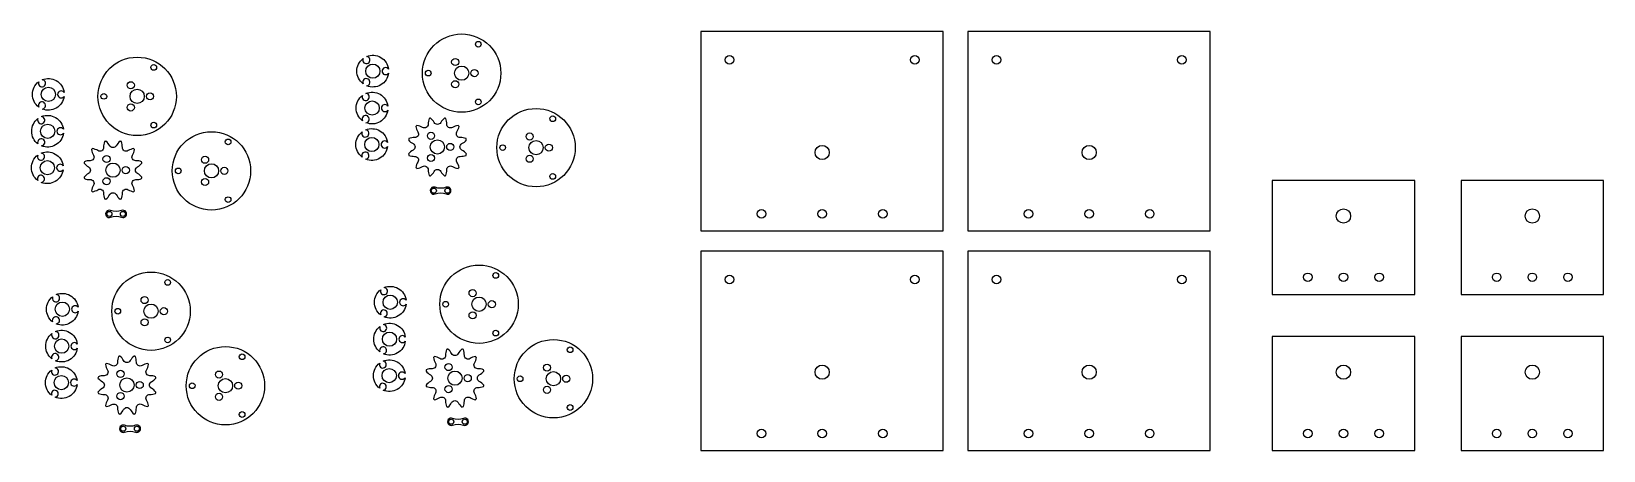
# Model space of a CAD drawing. Header units: inches. Extents: x 388 to 1490, y 181 to 475.
import ezdxf

# ---------------------------------------------------------------- set-up
doc = ezdxf.new("R2010")
doc.units = ezdxf.units.IN
doc.header["$MEASUREMENT"] = 0

msp = doc.modelspace()

# ---------------------------------------------------------------- linework, layer by layer
for points in [[(1027.2, 335.5), (1027.2, 475.5), (857.2, 475.5), (857.2, 335.5)], [(1214.5, 335.5), (1214.5, 475.5), (1044.5, 475.5), (1044.5, 335.5)], [(1357.9, 290.9), (1357.9, 370.9), (1257.9, 370.9), (1257.9, 290.9)], [(1490.4, 290.9), (1490.4, 370.9), (1390.4, 370.9), (1390.4, 290.9)], [(1027.2, 181.3), (1027.2, 321.3), (857.2, 321.3), (857.2, 181.3)], [(1214.5, 181.3), (1214.5, 321.3), (1044.5, 321.3), (1044.5, 181.3)], [(1357.9, 181.3), (1357.9, 261.3), (1257.9, 261.3), (1257.9, 181.3)], [(1490.4, 181.3), (1490.4, 261.3), (1390.4, 261.3), (1390.4, 181.3)]]:
    msp.add_lwpolyline(points, close=True)
for points in [[(638, 449, 3.21759), (638, 446.2, -0.4953), (622.7, 437.3, 3.21759), (620.2, 438.7, -0.4953), (620.2, 456.5, 3.21759), (622.7, 457.9, -0.4953)], [(410.4, 432.7, 3.21759), (410.4, 429.9, -0.4953), (395.1, 421, 3.21759), (392.6, 422.4, -0.4953), (392.6, 440.2, 3.21759), (395.1, 441.6, -0.4953)], [(637.5, 423.1, 3.21759), (637.5, 420.3, -0.4953), (622.2, 411.4, 3.21759), (619.7, 412.8, -0.4953), (619.7, 430.6, 3.21759), (622.2, 432, -0.4953)], [(409.9, 406.8, 3.21759), (409.9, 404, -0.4953), (394.6, 395.1, 3.21759), (392.1, 396.5, -0.4953), (392.1, 414.3, 3.21759), (394.6, 415.7, -0.4953)], [(657.2, 408.8, 0.095863), (658.6, 405, -0.273804), (658.7, 402.3, -0.273804), (656.3, 401, 0.095863), (652.3, 400.3, 0.01177), (652, 399.3, 0.095863), (655.2, 396.7, -0.273804), (656.6, 394.4, -0.273804), (655.2, 392.1, 0.095863), (652, 389.5, 0.01177), (652.3, 388.5, 0.095863), (656.3, 387.8, -0.273804), (658.7, 386.5, -0.273804), (658.6, 383.8, 0.095863), (657.2, 380, 0.01177), (657.9, 379.3, 0.095863), (661.8, 380.7, -0.273804), (664.5, 380.7, -0.273804), (665.8, 378.4, 0.095863), (666.5, 374.3, 0.01177), (667.4, 374.1, 0.095863), (670, 377.2, -0.273804), (672.3, 378.6, -0.273804), (674.6, 377.2, 0.095863), (677.3, 374.1, 0.01177), (678.2, 374.3, 0.095863), (678.9, 378.4, -0.273804), (680.2, 380.7, -0.273804), (682.9, 380.7, 0.095863), (686.8, 379.3, 0.01177), (687.5, 380, 0.095863), (686, 383.8, -0.273804), (686, 386.5, -0.273804), (688.3, 387.8, 0.095863), (692.4, 388.5, 0.01177), (692.7, 389.5, 0.095863), (689.5, 392.1, -0.273804), (688.1, 394.4, -0.273804), (689.5, 396.7, 0.095863), (692.7, 399.3, 0.01177), (692.4, 400.3, 0.095863), (688.3, 401, -0.273804), (686, 402.3, -0.273804), (686, 405, 0.095863), (687.5, 408.8, 0.01177), (686.8, 409.5, 0.095863), (682.9, 408.1, -0.273804), (680.2, 408.1, -0.273804), (678.9, 410.4, 0.095863), (678.2, 414.4, 0.01177), (677.3, 414.7, 0.095863), (674.6, 411.5, -0.273804), (672.3, 410.2, -0.273804), (670, 411.5, 0.095863), (667.4, 414.7, 0.01177), (666.5, 414.4, 0.095863), (665.8, 410.4, -0.273804), (664.5, 408.1, -0.273804), (661.8, 408.1, 0.095863), (657.9, 409.5, 0.01177)], [(429.6, 392.5, 0.095863), (431, 388.6, -0.273804), (431.1, 386, -0.273804), (428.7, 384.7, 0.095863), (424.7, 384, 0.01177), (424.4, 383, 0.095863), (427.6, 380.4, -0.273804), (428.9, 378.1, -0.273804), (427.6, 375.8, 0.095863), (424.4, 373.1, 0.01177), (424.7, 372.2, 0.095863), (428.7, 371.5, -0.273804), (431.1, 370.2, -0.273804), (431, 367.5, 0.095863), (429.6, 363.6, 0.01177), (430.3, 363, 0.095863), (434.2, 364.4, -0.273804), (436.8, 364.4, -0.273804), (438.1, 362.1, 0.095863), (438.8, 358, 0.01177), (439.8, 357.8, 0.095863), (442.4, 360.9, -0.273804), (444.7, 362.3, -0.273804), (447, 360.9, 0.095863), (449.7, 357.8, 0.01177), (450.6, 358, 0.095863), (451.3, 362.1, -0.273804), (452.6, 364.4, -0.273804), (455.3, 364.4, 0.095863), (459.2, 363, 0.01177), (459.9, 363.6, 0.095863), (458.4, 367.5, -0.273804), (458.4, 370.2, -0.273804), (460.7, 371.5, 0.095863), (464.8, 372.2, 0.01177), (465, 373.1, 0.095863), (461.9, 375.8, -0.273804), (460.5, 378.1, -0.273804), (461.9, 380.4, 0.095863), (465, 383, 0.01177), (464.8, 384, 0.095863), (460.7, 384.7, -0.273804), (458.4, 386, -0.273804), (458.4, 388.6, 0.095863), (459.9, 392.5, 0.01177), (459.2, 393.2, 0.095863), (455.3, 391.8, -0.273804), (452.6, 391.7, -0.273804), (451.3, 394.1, 0.095863), (450.6, 398.1, 0.01177), (449.7, 398.4, 0.095863), (447, 395.2, -0.273804), (444.7, 393.9, -0.273804), (442.4, 395.2, 0.095863), (439.8, 398.4, 0.01177), (438.8, 398.1, 0.095863), (438.1, 394.1, -0.273804), (436.8, 391.7, -0.273804), (434.2, 391.8, 0.095863), (430.3, 393.2, 0.01177)], [(619.5, 405, 3.21759), (622, 406.4, -0.4953), (637.3, 397.5, 3.21759), (637.3, 394.7, -0.4953), (622, 385.8, 3.21759), (619.5, 387.2, -0.4953)], [(391.9, 388.7, 3.21759), (394.4, 390.1, -0.4953), (409.7, 381.2, 3.21759), (409.7, 378.4, -0.4953), (394.4, 369.5, 3.21759), (391.9, 370.9, -0.4953)], [(670.7, 361.4, -0.181335), (678.4, 361.4, 1.443), (678.4, 366.1, -0.181335), (670.7, 366.1, 1.443)], [(443, 345, -0.181335), (450.8, 345, 1.443), (450.8, 349.8, -0.181335), (443, 349.8, 1.443)], [(420.2, 281.9, 3.21759), (420.2, 279.1, -0.4953), (404.9, 270.2, 3.21759), (402.4, 271.6, -0.4953), (402.4, 289.3, 3.21759), (404.9, 290.8, -0.4953)], [(650.3, 286.8, 3.21759), (650.3, 284, -0.4953), (634.9, 275.1, 3.21759), (632.5, 276.5, -0.4953), (632.5, 294.2, 3.21759), (634.9, 295.7, -0.4953)], [(419.7, 256, 3.21759), (419.7, 253.2, -0.4953), (404.4, 244.3, 3.21759), (401.9, 245.7, -0.4953), (401.9, 263.4, 3.21759), (404.4, 264.9, -0.4953)], [(649.8, 260.9, 3.21759), (649.8, 258.1, -0.4953), (634.4, 249.2, 3.21759), (632, 250.6, -0.4953), (632, 268.3, 3.21759), (634.4, 269.8, -0.4953)], [(439.4, 241.7, 0.095863), (440.8, 237.8, -0.273804), (440.9, 235.1, -0.273804), (438.5, 233.8, 0.095863), (434.5, 233.1, 0.01177), (434.2, 232.2, 0.095863), (437.4, 229.6, -0.273804), (438.7, 227.3, -0.273804), (437.4, 225, 0.095863), (434.2, 222.3, 0.01177), (434.5, 221.4, 0.095863), (438.5, 220.7, -0.273804), (440.9, 219.4, -0.273804), (440.8, 216.7, 0.095863), (439.4, 212.8, 0.01177), (440.1, 212.1, 0.095863), (444, 213.6, -0.273804), (446.6, 213.6, -0.273804), (447.9, 211.3, 0.095863), (448.6, 207.2, 0.01177), (449.6, 206.9, 0.095863), (452.2, 210.1, -0.273804), (454.5, 211.5, -0.273804), (456.8, 210.1, 0.095863), (459.5, 206.9, 0.01177), (460.4, 207.2, 0.095863), (461.1, 211.3, -0.273804), (462.4, 213.6, -0.273804), (465.1, 213.6, 0.095863), (469, 212.1, 0.01177), (469.6, 212.8, 0.095863), (468.2, 216.7, -0.273804), (468.2, 219.4, -0.273804), (470.5, 220.7, 0.095863), (474.6, 221.4, 0.01177), (474.8, 222.3, 0.095863), (471.7, 225, -0.273804), (470.3, 227.3, -0.273804), (471.7, 229.6, 0.095863), (474.8, 232.2, 0.01177), (474.6, 233.1, 0.095863), (470.5, 233.8, -0.273804), (468.2, 235.1, -0.273804), (468.2, 237.8, 0.095863), (469.6, 241.7, 0.01177), (469, 242.4, 0.095863), (465.1, 241, -0.273804), (462.4, 240.9, -0.273804), (461.1, 243.3, 0.095863), (460.4, 247.3, 0.01177), (459.5, 247.6, 0.095863), (456.8, 244.4, -0.273804), (454.5, 243, -0.273804), (452.2, 244.4, 0.095863), (449.6, 247.6, 0.01177), (448.6, 247.3, 0.095863), (447.9, 243.3, -0.273804), (446.6, 240.9, -0.273804), (444, 241, 0.095863), (440.1, 242.4, 0.01177)], [(631.8, 242.7, 3.21759), (634.2, 244.1, -0.4953), (649.6, 235.3, 3.21759), (649.6, 232.4, -0.4953), (634.2, 223.6, 3.21759), (631.8, 225, -0.4953)], [(669.5, 246.6, 0.095863), (670.9, 242.7, -0.273804), (670.9, 240, -0.273804), (668.6, 238.7, 0.095863), (664.5, 238, 0.01177), (664.3, 237.1, 0.095863), (667.4, 234.4, -0.273804), (668.8, 232.1, -0.273804), (667.4, 229.8, 0.095863), (664.3, 227.2, 0.01177), (664.5, 226.3, 0.095863), (668.6, 225.6, -0.273804), (670.9, 224.3, -0.273804), (670.9, 221.6, 0.095863), (669.5, 217.7, 0.01177), (670.2, 217, 0.095863), (674, 218.5, -0.273804), (676.7, 218.5, -0.273804), (678, 216.1, 0.095863), (678.7, 212.1, 0.01177), (679.7, 211.8, 0.095863), (682.3, 215, -0.273804), (684.6, 216.4, -0.273804), (686.9, 215, 0.095863), (689.5, 211.8, 0.01177), (690.5, 212.1, 0.095863), (691.2, 216.1, -0.273804), (692.5, 218.5, -0.273804), (695.2, 218.5, 0.095863), (699, 217, 0.01177), (699.7, 217.7, 0.095863), (698.3, 221.6, -0.273804), (698.3, 224.3, -0.273804), (700.6, 225.6, 0.095863), (704.6, 226.3, 0.01177), (704.9, 227.2, 0.095863), (701.7, 229.8, -0.273804), (700.4, 232.1, -0.273804), (701.7, 234.4, 0.095863), (704.9, 237.1, 0.01177), (704.6, 238, 0.095863), (700.6, 238.7, -0.273804), (698.3, 240, -0.273804), (698.3, 242.7, 0.095863), (699.7, 246.6, 0.01177), (699, 247.3, 0.095863), (695.2, 245.8, -0.273804), (692.5, 245.8, -0.273804), (691.2, 248.1, 0.095863), (690.5, 252.2, 0.01177), (689.5, 252.5, 0.095863), (686.9, 249.3, -0.273804), (684.6, 247.9, -0.273804), (682.3, 249.3, 0.095863), (679.7, 252.5, 0.01177), (678.7, 252.2, 0.095863), (678, 248.1, -0.273804), (676.7, 245.8, -0.273804), (674, 245.8, 0.095863), (670.2, 247.3, 0.01177)], [(401.7, 237.8, 3.21759), (404.1, 239.3, -0.4953), (419.5, 230.4, 3.21759), (419.5, 227.6, -0.4953), (404.1, 218.7, 3.21759), (401.7, 220.1, -0.4953)], [(452.8, 194.2, -0.181335), (460.6, 194.2, 1.443), (460.6, 199, -0.181335), (452.8, 199, 1.443)], [(682.9, 199.1, -0.181335), (690.6, 199.1, 1.443), (690.6, 203.9, -0.181335), (682.9, 203.9, 1.443)]]:
    msp.add_lwpolyline(points, format="xyb", close=True)
for centre, radius in [((689.3, 446.2), 27.5), ((701, 466.5), 2), ((461.7, 429.9), 27.5), ((627, 447.6), 5), ((684.8, 454), 2.5), ((877.2, 455.5), 3), ((1007.2, 455.5), 3), ((1064.5, 455.5), 3), ((1194.5, 455.5), 3), ((473.3, 450.2), 2), ((665.9, 446.2), 2), ((689.3, 446.2), 5), ((698.3, 446.2), 2.5), ((399.4, 431.3), 5), ((438.3, 429.9), 2), ((457.2, 437.7), 2.5), ((461.7, 429.9), 5), ((470.7, 429.9), 2.5), ((684.8, 438.4), 2.5), ((457.2, 422.1), 2.5), ((626.5, 421.7), 5), ((701, 426), 2), ((741.5, 393.9), 27.5), ((398.9, 405.4), 5), ((473.3, 409.7), 2), ((753.2, 414.2), 2), ((513.8, 377.6), 27.5), ((525.5, 397.9), 2), ((626.3, 396.1), 5), ((667.8, 402.2), 2.5), ((672.3, 394.4), 5), ((737, 401.7), 2.5), ((741.5, 393.9), 5), ((440.2, 385.9), 2.5), ((509.3, 385.4), 2.5), ((667.8, 386.6), 2.5), ((681.3, 394.4), 2.5), ((718.1, 393.9), 2), ((737, 386.1), 2.5), ((750.5, 393.9), 2.5), ((942.2, 390.5), 5), ((1129.5, 390.5), 5), ((398.7, 379.8), 5), ((444.7, 378.1), 5), ((453.7, 378.1), 2.5), ((490.5, 377.6), 2), ((513.8, 377.6), 5), ((522.8, 377.6), 2.5), ((753.2, 373.7), 2), ((440.2, 370.3), 2.5), ((509.3, 369.8), 2.5), ((669.8, 363.7), 1.79), ((679.3, 363.7), 1.79), ((525.5, 357.4), 2), ((442.2, 347.4), 1.79), ((451.7, 347.4), 1.79), ((899.7, 347.5), 3), ((942.2, 347.5), 3), ((984.7, 347.5), 3), ((1087, 347.5), 3), ((1129.5, 347.5), 3), ((1172, 347.5), 3), ((1307.9, 345.9), 5), ((1440.4, 345.9), 5), ((701.5, 284), 27.5), ((471.4, 279.1), 27.5), ((483.1, 299.3), 2), ((713.2, 304.2), 2), ((877.2, 301.3), 3), ((1007.2, 301.3), 3), ((1064.5, 301.3), 3), ((1194.5, 301.3), 3), ((1282.9, 302.9), 3), ((1307.9, 302.9), 3), ((1332.9, 302.9), 3), ((1415.4, 302.9), 3), ((1440.4, 302.9), 3), ((1465.4, 302.9), 3), ((466.9, 286.9), 2.5), ((639.2, 285.4), 5), ((697, 291.8), 2.5), ((701.5, 284), 5), ((409.2, 280.5), 5), ((448.1, 279.1), 2), ((471.4, 279.1), 5), ((480.4, 279.1), 2.5), ((678.1, 284), 2), ((697, 276.2), 2.5), ((710.5, 284), 2.5), ((466.9, 271.3), 2.5), ((713.2, 263.7), 2), ((408.7, 254.6), 5), ((483.1, 258.9), 2), ((523.6, 226.8), 27.5), ((638.7, 259.5), 5), ((753.7, 231.7), 27.5), ((765.4, 252), 2), ((535.3, 247.1), 2), ((408.5, 229), 5), ((450, 235.1), 2.5), ((454.5, 227.3), 5), ((519.1, 234.6), 2.5), ((523.6, 226.8), 5), ((638.5, 233.9), 5), ((680.1, 239.9), 2.5), ((684.6, 232.1), 5), ((693.6, 232.1), 2.5), ((730.3, 231.7), 2), ((749.2, 239.5), 2.5), ((753.7, 231.7), 5), ((762.7, 231.7), 2.5), ((942.2, 236.3), 5), ((1129.5, 236.3), 5), ((1307.9, 236.3), 5), ((1440.4, 236.3), 5), ((450, 219.5), 2.5), ((463.5, 227.3), 2.5), ((500.3, 226.8), 2), ((519.1, 219), 2.5), ((532.6, 226.8), 2.5), ((680.1, 224.4), 2.5), ((749.2, 223.9), 2.5), ((765.4, 211.5), 2), ((535.3, 206.6), 2), ((682, 201.5), 1.79), ((691.5, 201.5), 1.79), ((451.9, 196.6), 1.79), ((461.5, 196.6), 1.79), ((899.7, 193.3), 3), ((942.2, 193.3), 3), ((984.7, 193.3), 3), ((1087, 193.3), 3), ((1129.5, 193.3), 3), ((1172, 193.3), 3), ((1282.9, 193.3), 3), ((1307.9, 193.3), 3), ((1332.9, 193.3), 3), ((1415.4, 193.3), 3), ((1440.4, 193.3), 3), ((1465.4, 193.3), 3)]:
    msp.add_circle(centre, radius)

doc.saveas('drawing.dxf')
